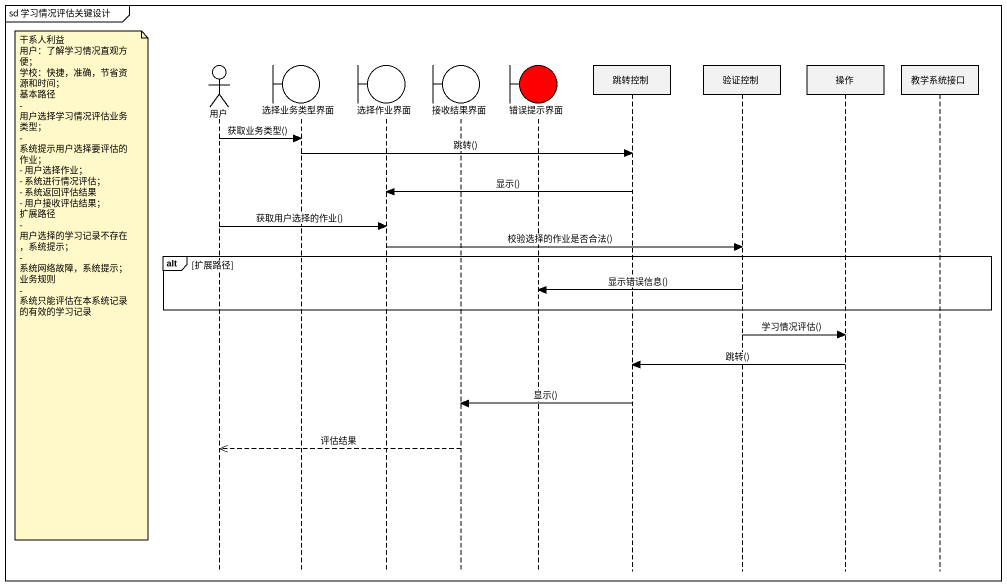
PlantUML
@startuml
mainframe sd 学习情况评估关键设计
hide footbox
actor 用户
boundary 选择业务类型界面
boundary 选择作业界面
boundary 接收结果界面
boundary 错误提示界面 #FF0000
participant 跳转控制
participant 验证控制
participant 操作
participant 教学系统接口

用户 -> 选择业务类型界面 : 获取业务类型()
选择业务类型界面 -> 跳转控制 : 跳转()
跳转控制 -> 选择作业界面 : 显示()
用户 -> 选择作业界面 : 获取用户选择的作业()
选择作业界面 -> 验证控制 : 校验选择的作业是否合法()
alt 扩展路径
  note left of 用户
    干系人利益
    用户：了解学习情况直观方便；
    学校：快捷，准确，节省资源和时间；
    基本路径
    - 用户选择学习情况评估业务类型；
    - 系统提示用户选择要评估的作业；
    - 用户选择作业；
    - 系统进行情况评估；
    - 系统返回评估结果
    - 用户接收评估结果；
    扩展路径
    - 用户选择的学习记录不存在，系统提示；
    - 系统网络故障，系统提示；
    业务规则
    - 系统只能评估在本系统记录的有效的学习记录
  end note
  验证控制 -> 错误提示界面 : 显示错误信息()
end
验证控制 -> 操作 : 学习情况评估()
操作 -> 跳转控制 : 跳转()
跳转控制 -> 接收结果界面 : 显示()
接收结果界面 -->> 用户 : 评估结果
@enduml
